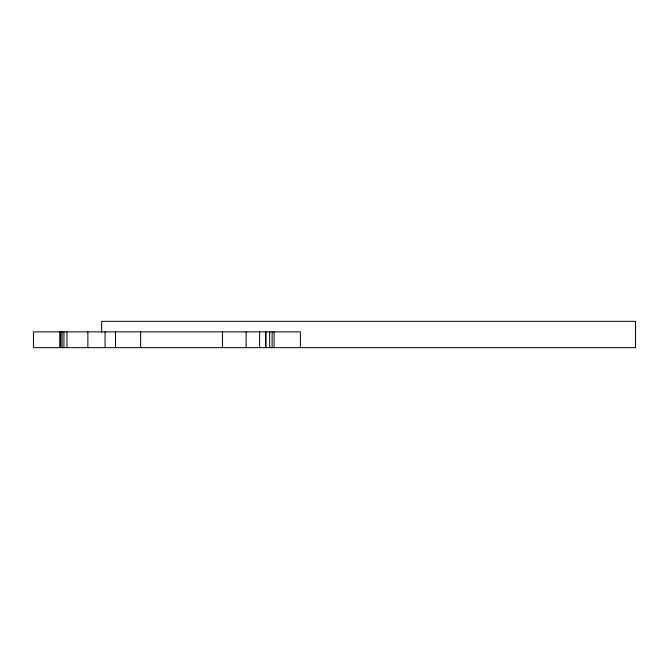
<?xml version="1.0" encoding="UTF-8"?>
<svg xmlns="http://www.w3.org/2000/svg" width="669" height="669" viewBox="0 0 669 669"><rect width="100%" height="100%" fill="white"/><g stroke="black" fill="none" stroke-linecap="round" stroke-linejoin="round"><path stroke-width="1" d="M300.389 347.654L300.389 331.866L33.45 331.866L33.45 347.654L635.55 347.654L635.55 321.346L101.671 321.346L101.671 332.476M274.089 331.866L274.089 347.654M272.116 331.866L272.116 347.654M269.666 331.866L269.666 347.654M265.827 331.866L265.827 347.654M265.735 331.866L265.735 347.654M259.622 331.866L259.622 347.654M246.125 331.866L246.125 347.654M222.459 331.866L222.459 347.654M140.641 331.866L140.641 347.654M115.52 331.866L115.52 347.654M105.075 331.866L105.075 347.654M87.873 331.866L87.873 347.654M66.959 331.866L66.959 347.654M63.948 331.866L63.948 347.654M62.092 331.866L62.092 347.654M60.745 331.866L60.745 347.654M59.75 331.866L59.75 347.654"/></g></svg>
